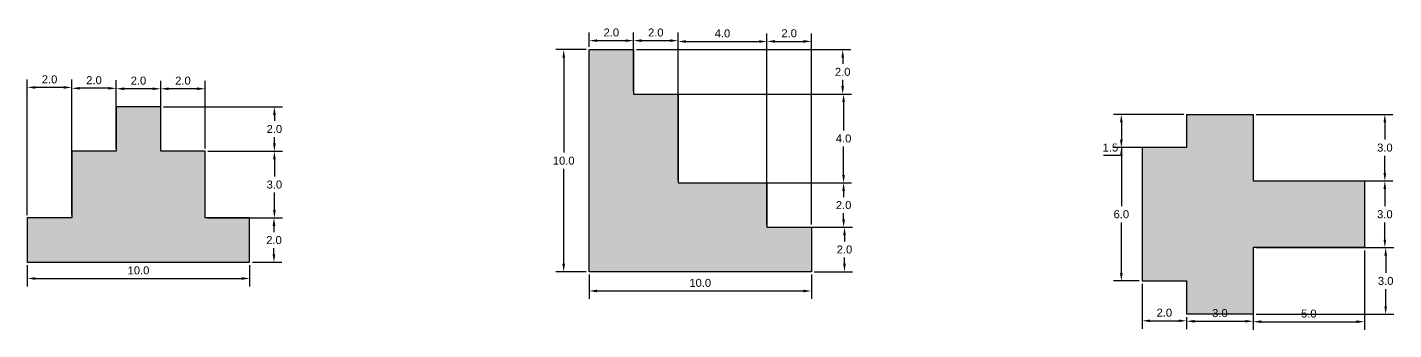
# Model space of a CAD drawing. Header units: inches. Extents: x -29 to 2151, y 0 to 373.
# Drawn here: x 2089.5 to 2151, y 204.8 to 218.5 of the extents above; entities that cross this region are included whole.
import ezdxf

# ---------------------------------------------------------------- set-up
doc = ezdxf.new("R2010")
doc.units = ezdxf.units.IN
doc.header["$MEASUREMENT"] = 0
doc.styles.get("Standard").update_dxf_attribs({"font": 'arial.ttf'})
doc.dimstyles.new('3', dxfattribs={"dimscale": 2, "dimtxt": 0.18, "dimasz": 0.18, "dimexe": 0.18, "dimexo": 0.0625, "dimgap": 0.09, "dimtad": 1, "dimtih": 1, "dimtoh": 1, "dimdec": 1, "dimzin": 0, "dimdsep": 46, "dimtxsty": 'Standard', "dimcen": 0.09, "dimadec": 0, "dimazin": 0, "dimtfac": 1, "dimtdec": 1, "dimtofl": 0, "dimtmove": 0, "dimatfit": 3, "dimfxl": 1, "dimtolj": 1, "dimtzin": 0, "dimarcsym": 0})

# ---------------------------------------------------------------- blocks, each defined once
blk = doc.blocks.new('*D49')
at = {"color": 0, "lineweight": -2, "transparency": 16777216}
for p, q in [((2093.514, 215.003), (2093.514, 216.052)), ((2095.514, 215.003), (2095.514, 216.052)), ((2095.154, 215.692), (2093.874, 215.692))]:
    blk.add_line(p, q, dxfattribs=at)
at = {"color": 0, "transparency": 16777216}
for points in [[(2093.874, 215.752), (2093.874, 215.632), (2093.514, 215.692)], [(2095.154, 215.752), (2095.154, 215.632), (2095.514, 215.692)]]:
    blk.add_solid(points, dxfattribs=at)
at = {"layer": 'Defpoints', "color": 0, "transparency": 16777216}
for p in [(2093.514, 215.692), (2093.514, 214.878), (2095.514, 214.878)]:
    blk.add_point(p, dxfattribs=at)
at = {"color": 0, "transparency": 16777216, "insert": (2094.514, 216.056), "char_height": 0.36, "attachment_point": 5}
blk.add_mtext('\\A1;2.0', dxfattribs=at)
blk = doc.blocks.new('*D50')
at = {"color": 0, "lineweight": -2, "transparency": 16777216}
for p, q in [((2091.514, 213.003), (2091.514, 216.072)), ((2093.514, 213.003), (2093.514, 216.072)), ((2093.154, 215.712), (2091.874, 215.712))]:
    blk.add_line(p, q, dxfattribs=at)
at = {"color": 0, "transparency": 16777216}
for points in [[(2091.874, 215.772), (2091.874, 215.652), (2091.514, 215.712)], [(2093.154, 215.772), (2093.154, 215.652), (2093.514, 215.712)]]:
    blk.add_solid(points, dxfattribs=at)
at = {"layer": 'Defpoints', "color": 0, "transparency": 16777216}
for p in [(2091.514, 215.712), (2091.514, 212.878), (2093.514, 212.878)]:
    blk.add_point(p, dxfattribs=at)
at = {"color": 0, "transparency": 16777216, "insert": (2092.514, 216.075), "char_height": 0.36, "attachment_point": 5}
blk.add_mtext('\\A1;2.0', dxfattribs=at)
blk = doc.blocks.new('*D51')
at = {"color": 0, "lineweight": -2, "transparency": 16777216}
for p, q in [((2089.514, 210.003), (2089.514, 216.111)), ((2091.514, 210.003), (2091.514, 216.111)), ((2091.154, 215.751), (2089.874, 215.751))]:
    blk.add_line(p, q, dxfattribs=at)
at = {"color": 0, "transparency": 16777216}
for points in [[(2089.874, 215.811), (2089.874, 215.691), (2089.514, 215.751)], [(2091.154, 215.811), (2091.154, 215.691), (2091.514, 215.751)]]:
    blk.add_solid(points, dxfattribs=at)
at = {"layer": 'Defpoints', "color": 0, "transparency": 16777216}
for p in [(2089.514, 215.751), (2089.514, 209.878), (2091.514, 209.878)]:
    blk.add_point(p, dxfattribs=at)
at = {"color": 0, "transparency": 16777216, "insert": (2090.514, 216.115), "char_height": 0.36, "attachment_point": 5}
blk.add_mtext('\\A1;2.0', dxfattribs=at)
blk = doc.blocks.new('*D52')
at = {"color": 0, "lineweight": -2, "transparency": 16777216}
for p, q in [((2095.514, 213.003), (2095.514, 216.052)), ((2097.514, 213.003), (2097.514, 216.052)), ((2097.154, 215.692), (2095.874, 215.692))]:
    blk.add_line(p, q, dxfattribs=at)
at = {"color": 0, "transparency": 16777216}
for points in [[(2095.874, 215.752), (2095.874, 215.632), (2095.514, 215.692)], [(2097.154, 215.752), (2097.154, 215.632), (2097.514, 215.692)]]:
    blk.add_solid(points, dxfattribs=at)
at = {"layer": 'Defpoints', "color": 0, "transparency": 16777216}
for p in [(2095.514, 215.692), (2095.514, 212.878), (2097.514, 212.878)]:
    blk.add_point(p, dxfattribs=at)
at = {"color": 0, "transparency": 16777216, "insert": (2096.514, 216.056), "char_height": 0.36, "attachment_point": 5}
blk.add_mtext('\\A1;2.0', dxfattribs=at)
blk = doc.blocks.new('*D53')
at = {"color": 0, "lineweight": -2, "transparency": 16777216}
for p, q in [((2097.639, 212.878), (2100.989, 212.878)), ((2100.629, 212.518), (2100.629, 211.742)), ((2100.629, 210.238), (2100.629, 211.014)), ((2097.639, 209.878), (2100.989, 209.878))]:
    blk.add_line(p, q, dxfattribs=at)
at = {"color": 0, "transparency": 16777216}
for points in [[(2100.569, 212.518), (2100.689, 212.518), (2100.629, 212.878)], [(2100.569, 210.238), (2100.689, 210.238), (2100.629, 209.878)]]:
    blk.add_solid(points, dxfattribs=at)
at = {"layer": 'Defpoints', "color": 0, "transparency": 16777216}
for p in [(2097.514, 212.878), (2097.514, 209.878), (2100.629, 209.878)]:
    blk.add_point(p, dxfattribs=at)
at = {"color": 0, "transparency": 16777216, "insert": (2100.629, 211.378), "char_height": 0.36, "attachment_point": 5}
blk.add_mtext('\\A1;3.0', dxfattribs=at)
blk = doc.blocks.new('*D54')
at = {"color": 0, "lineweight": -2, "transparency": 16777216}
for p, q in [((2095.639, 214.878), (2100.989, 214.878)), ((2100.629, 214.518), (2100.629, 214.242)), ((2100.629, 213.238), (2100.629, 213.514)), ((2097.639, 212.878), (2100.989, 212.878))]:
    blk.add_line(p, q, dxfattribs=at)
at = {"color": 0, "transparency": 16777216}
for points in [[(2100.569, 214.518), (2100.689, 214.518), (2100.629, 214.878)], [(2100.569, 213.238), (2100.689, 213.238), (2100.629, 212.878)]]:
    blk.add_solid(points, dxfattribs=at)
at = {"layer": 'Defpoints', "color": 0, "transparency": 16777216}
for p in [(2095.514, 214.878), (2097.514, 212.878), (2100.629, 212.878)]:
    blk.add_point(p, dxfattribs=at)
at = {"color": 0, "transparency": 16777216, "insert": (2100.629, 213.878), "char_height": 0.36, "attachment_point": 5}
blk.add_mtext('\\A1;2.0', dxfattribs=at)
blk = doc.blocks.new('*D55')
at = {"color": 0, "lineweight": -2, "transparency": 16777216}
for p, q in [((2099.639, 209.878), (2100.97, 209.878)), ((2100.61, 209.518), (2100.61, 209.242)), ((2100.61, 208.238), (2100.61, 208.514)), ((2099.639, 207.878), (2100.97, 207.878))]:
    blk.add_line(p, q, dxfattribs=at)
at = {"color": 0, "transparency": 16777216}
for points in [[(2100.55, 209.518), (2100.67, 209.518), (2100.61, 209.878)], [(2100.55, 208.238), (2100.67, 208.238), (2100.61, 207.878)]]:
    blk.add_solid(points, dxfattribs=at)
at = {"layer": 'Defpoints', "color": 0, "transparency": 16777216}
for p in [(2099.514, 209.878), (2099.514, 207.878), (2100.61, 207.878)]:
    blk.add_point(p, dxfattribs=at)
at = {"color": 0, "transparency": 16777216, "insert": (2100.61, 208.878), "char_height": 0.36, "attachment_point": 5}
blk.add_mtext('\\A1;2.0', dxfattribs=at)
blk = doc.blocks.new('*D56')
at = {"color": 0, "lineweight": -2, "transparency": 16777216}
for p, q in [((2089.514, 207.753), (2089.514, 206.789)), ((2099.514, 207.753), (2099.514, 206.789)), ((2089.874, 207.149), (2099.154, 207.149))]:
    blk.add_line(p, q, dxfattribs=at)
at = {"color": 0, "transparency": 16777216}
for points in [[(2089.874, 207.209), (2089.874, 207.089), (2089.514, 207.149)], [(2099.154, 207.209), (2099.154, 207.089), (2099.514, 207.149)]]:
    blk.add_solid(points, dxfattribs=at)
at = {"layer": 'Defpoints', "color": 0, "transparency": 16777216}
for p in [(2089.514, 207.878), (2099.514, 207.878), (2099.514, 207.149)]:
    blk.add_point(p, dxfattribs=at)
at = {"color": 0, "transparency": 16777216, "insert": (2094.514, 207.512), "char_height": 0.36, "attachment_point": 5}
blk.add_mtext('\\A1;10.0', dxfattribs=at)
blk = doc.blocks.new('*D57')
at = {"color": 0, "lineweight": -2, "transparency": 16777216}
for p, q in [((2114.663, 217.453), (2113.285, 217.453)), ((2113.645, 217.093), (2113.645, 212.817)), ((2113.645, 207.813), (2113.645, 212.09)), ((2114.663, 207.453), (2113.285, 207.453))]:
    blk.add_line(p, q, dxfattribs=at)
at = {"color": 0, "transparency": 16777216}
for points in [[(2113.585, 217.093), (2113.705, 217.093), (2113.645, 217.453)], [(2113.585, 207.813), (2113.705, 207.813), (2113.645, 207.453)]]:
    blk.add_solid(points, dxfattribs=at)
at = {"layer": 'Defpoints', "color": 0, "transparency": 16777216}
for p in [(2114.788, 217.453), (2113.645, 207.453), (2114.788, 207.453)]:
    blk.add_point(p, dxfattribs=at)
at = {"color": 0, "transparency": 16777216, "insert": (2113.645, 212.453), "char_height": 0.36, "attachment_point": 5}
blk.add_mtext('\\A1;10.0', dxfattribs=at)
blk = doc.blocks.new('*D58')
at = {"color": 0, "lineweight": -2, "transparency": 16777216}
for p, q in [((2114.788, 217.578), (2114.788, 218.219)), ((2115.148, 217.859), (2116.428, 217.859)), ((2116.788, 217.578), (2116.788, 218.219))]:
    blk.add_line(p, q, dxfattribs=at)
at = {"color": 0, "transparency": 16777216}
for points in [[(2115.148, 217.919), (2115.148, 217.799), (2114.788, 217.859)], [(2116.428, 217.919), (2116.428, 217.799), (2116.788, 217.859)]]:
    blk.add_solid(points, dxfattribs=at)
at = {"layer": 'Defpoints', "color": 0, "transparency": 16777216}
for p in [(2116.788, 217.859), (2114.788, 217.453), (2116.788, 217.453)]:
    blk.add_point(p, dxfattribs=at)
at = {"color": 0, "transparency": 16777216, "insert": (2115.788, 218.223), "char_height": 0.36, "attachment_point": 5}
blk.add_mtext('\\A1;2.0', dxfattribs=at)
blk = doc.blocks.new('*D59')
at = {"color": 0, "lineweight": -2, "transparency": 16777216}
for p, q in [((2116.788, 215.578), (2116.788, 218.219)), ((2117.148, 217.859), (2118.428, 217.859)), ((2118.788, 215.578), (2118.788, 218.219))]:
    blk.add_line(p, q, dxfattribs=at)
at = {"color": 0, "transparency": 16777216}
for points in [[(2117.148, 217.919), (2117.148, 217.799), (2116.788, 217.859)], [(2118.428, 217.919), (2118.428, 217.799), (2118.788, 217.859)]]:
    blk.add_solid(points, dxfattribs=at)
at = {"layer": 'Defpoints', "color": 0, "transparency": 16777216}
for p in [(2118.788, 217.859), (2116.788, 215.453), (2118.788, 215.453)]:
    blk.add_point(p, dxfattribs=at)
at = {"color": 0, "transparency": 16777216, "insert": (2117.788, 218.223), "char_height": 0.36, "attachment_point": 5}
blk.add_mtext('\\A1;2.0', dxfattribs=at)
blk = doc.blocks.new('*D60')
at = {"color": 0, "lineweight": -2, "transparency": 16777216}
for p, q in [((2118.788, 211.578), (2118.788, 218.179)), ((2119.148, 217.819), (2122.428, 217.819)), ((2122.788, 211.578), (2122.788, 218.179))]:
    blk.add_line(p, q, dxfattribs=at)
at = {"color": 0, "transparency": 16777216}
for points in [[(2119.148, 217.879), (2119.148, 217.759), (2118.788, 217.819)], [(2122.428, 217.879), (2122.428, 217.759), (2122.788, 217.819)]]:
    blk.add_solid(points, dxfattribs=at)
at = {"layer": 'Defpoints', "color": 0, "transparency": 16777216}
for p in [(2122.788, 217.819), (2118.788, 211.453), (2122.788, 211.453)]:
    blk.add_point(p, dxfattribs=at)
at = {"color": 0, "transparency": 16777216, "insert": (2120.788, 218.183), "char_height": 0.36, "attachment_point": 5}
blk.add_mtext('\\A1;4.0', dxfattribs=at)
blk = doc.blocks.new('*D61')
at = {"color": 0, "lineweight": -2, "transparency": 16777216}
for p, q in [((2122.788, 209.578), (2122.788, 218.184)), ((2123.148, 217.824), (2124.428, 217.824)), ((2124.788, 209.578), (2124.788, 218.184))]:
    blk.add_line(p, q, dxfattribs=at)
at = {"color": 0, "transparency": 16777216}
for points in [[(2123.148, 217.884), (2123.148, 217.764), (2122.788, 217.824)], [(2124.428, 217.884), (2124.428, 217.764), (2124.788, 217.824)]]:
    blk.add_solid(points, dxfattribs=at)
at = {"layer": 'Defpoints', "color": 0, "transparency": 16777216}
for p in [(2124.788, 217.824), (2122.788, 209.453), (2124.788, 209.453)]:
    blk.add_point(p, dxfattribs=at)
at = {"color": 0, "transparency": 16777216, "insert": (2123.788, 218.188), "char_height": 0.36, "attachment_point": 5}
blk.add_mtext('\\A1;2.0', dxfattribs=at)
blk = doc.blocks.new('*D62')
at = {"color": 0, "lineweight": -2, "transparency": 16777216}
for p, q in [((2114.788, 207.328), (2114.788, 206.227)), ((2124.788, 207.328), (2124.788, 206.227)), ((2115.148, 206.587), (2124.428, 206.587))]:
    blk.add_line(p, q, dxfattribs=at)
at = {"color": 0, "transparency": 16777216}
for points in [[(2115.148, 206.647), (2115.148, 206.527), (2114.788, 206.587)], [(2124.428, 206.647), (2124.428, 206.527), (2124.788, 206.587)]]:
    blk.add_solid(points, dxfattribs=at)
at = {"layer": 'Defpoints', "color": 0, "transparency": 16777216}
for p in [(2114.788, 207.453), (2124.788, 207.453), (2124.788, 206.587)]:
    blk.add_point(p, dxfattribs=at)
at = {"color": 0, "transparency": 16777216, "insert": (2119.788, 206.951), "char_height": 0.36, "attachment_point": 5}
blk.add_mtext('\\A1;10.0', dxfattribs=at)
blk = doc.blocks.new('*D63')
at = {"color": 0, "lineweight": -2, "transparency": 16777216}
for p, q in [((2116.913, 217.453), (2126.557, 217.453)), ((2126.197, 217.093), (2126.197, 216.817)), ((2126.197, 215.813), (2126.197, 216.09)), ((2116.913, 215.453), (2126.557, 215.453))]:
    blk.add_line(p, q, dxfattribs=at)
at = {"color": 0, "transparency": 16777216}
for points in [[(2126.137, 217.093), (2126.257, 217.093), (2126.197, 217.453)], [(2126.137, 215.813), (2126.257, 215.813), (2126.197, 215.453)]]:
    blk.add_solid(points, dxfattribs=at)
at = {"layer": 'Defpoints', "color": 0, "transparency": 16777216}
for p in [(2116.788, 217.453), (2116.788, 215.453), (2126.197, 215.453)]:
    blk.add_point(p, dxfattribs=at)
at = {"color": 0, "transparency": 16777216, "insert": (2126.197, 216.453), "char_height": 0.36, "attachment_point": 5}
blk.add_mtext('\\A1;2.0', dxfattribs=at)
blk = doc.blocks.new('*D64')
at = {"color": 0, "lineweight": -2, "transparency": 16777216}
for p, q in [((2118.913, 215.453), (2126.597, 215.453)), ((2126.237, 215.093), (2126.237, 213.817)), ((2126.237, 211.813), (2126.237, 213.09)), ((2118.913, 211.453), (2126.597, 211.453))]:
    blk.add_line(p, q, dxfattribs=at)
at = {"color": 0, "transparency": 16777216}
for points in [[(2126.177, 215.093), (2126.297, 215.093), (2126.237, 215.453)], [(2126.177, 211.813), (2126.297, 211.813), (2126.237, 211.453)]]:
    blk.add_solid(points, dxfattribs=at)
at = {"layer": 'Defpoints', "color": 0, "transparency": 16777216}
for p in [(2118.788, 215.453), (2118.788, 211.453), (2126.237, 211.453)]:
    blk.add_point(p, dxfattribs=at)
at = {"color": 0, "transparency": 16777216, "insert": (2126.237, 213.453), "char_height": 0.36, "attachment_point": 5}
blk.add_mtext('\\A1;4.0', dxfattribs=at)
blk = doc.blocks.new('*D65')
at = {"color": 0, "lineweight": -2, "transparency": 16777216}
for p, q in [((2122.913, 211.453), (2126.597, 211.453)), ((2126.237, 211.093), (2126.237, 210.817)), ((2126.237, 209.813), (2126.237, 210.09)), ((2122.913, 209.453), (2126.597, 209.453))]:
    blk.add_line(p, q, dxfattribs=at)
at = {"color": 0, "transparency": 16777216}
for points in [[(2126.177, 211.093), (2126.297, 211.093), (2126.237, 211.453)], [(2126.177, 209.813), (2126.297, 209.813), (2126.237, 209.453)]]:
    blk.add_solid(points, dxfattribs=at)
at = {"layer": 'Defpoints', "color": 0, "transparency": 16777216}
for p in [(2122.788, 211.453), (2122.788, 209.453), (2126.237, 209.453)]:
    blk.add_point(p, dxfattribs=at)
at = {"color": 0, "transparency": 16777216, "insert": (2126.237, 210.453), "char_height": 0.36, "attachment_point": 5}
blk.add_mtext('\\A1;2.0', dxfattribs=at)
blk = doc.blocks.new('*D66')
at = {"color": 0, "lineweight": -2, "transparency": 16777216}
for p, q in [((2124.913, 209.453), (2126.637, 209.453)), ((2126.277, 209.093), (2126.277, 208.817)), ((2126.277, 207.813), (2126.277, 208.09)), ((2124.913, 207.453), (2126.637, 207.453))]:
    blk.add_line(p, q, dxfattribs=at)
at = {"color": 0, "transparency": 16777216}
for points in [[(2126.217, 209.093), (2126.337, 209.093), (2126.277, 209.453)], [(2126.217, 207.813), (2126.337, 207.813), (2126.277, 207.453)]]:
    blk.add_solid(points, dxfattribs=at)
at = {"layer": 'Defpoints', "color": 0, "transparency": 16777216}
for p in [(2124.788, 209.453), (2124.788, 207.453), (2126.277, 207.453)]:
    blk.add_point(p, dxfattribs=at)
at = {"color": 0, "transparency": 16777216, "insert": (2126.277, 208.453), "char_height": 0.36, "attachment_point": 5}
blk.add_mtext('\\A1;2.0', dxfattribs=at)
blk = doc.blocks.new('*D67')
at = {"color": 0, "lineweight": -2, "transparency": 16777216}
for p, q in [((2139.542, 213.04), (2138.373, 213.04)), ((2138.733, 212.68), (2138.733, 210.403)), ((2138.733, 207.4), (2138.733, 209.676)), ((2139.542, 207.04), (2138.373, 207.04))]:
    blk.add_line(p, q, dxfattribs=at)
at = {"color": 0, "transparency": 16777216}
for points in [[(2138.673, 212.68), (2138.793, 212.68), (2138.733, 213.04)], [(2138.673, 207.4), (2138.793, 207.4), (2138.733, 207.04)]]:
    blk.add_solid(points, dxfattribs=at)
at = {"layer": 'Defpoints', "color": 0, "transparency": 16777216}
for p in [(2139.667, 213.04), (2138.733, 207.04), (2139.667, 207.04)]:
    blk.add_point(p, dxfattribs=at)
at = {"color": 0, "transparency": 16777216, "insert": (2138.733, 210.04), "char_height": 0.36, "attachment_point": 5}
blk.add_mtext('\\A1;6.0', dxfattribs=at)
blk = doc.blocks.new('*D68')
at = {"color": 0, "lineweight": -2, "transparency": 16777216}
for p, q in [((2141.542, 214.54), (2138.373, 214.54)), ((2138.733, 214.18), (2138.733, 213.4)), ((2141.542, 213.04), (2138.373, 213.04)), ((2138.733, 213.04), (2138.733, 212.68)), ((2138.733, 212.68), (2137.929, 212.68))]:
    blk.add_line(p, q, dxfattribs=at)
at = {"color": 0, "transparency": 16777216}
for points in [[(2138.673, 214.18), (2138.793, 214.18), (2138.733, 214.54)], [(2138.673, 213.4), (2138.793, 213.4), (2138.733, 213.04)]]:
    blk.add_solid(points, dxfattribs=at)
at = {"layer": 'Defpoints', "color": 0, "transparency": 16777216}
for p in [(2141.667, 214.54), (2138.733, 213.04), (2141.667, 213.04)]:
    blk.add_point(p, dxfattribs=at)
at = {"color": 0, "transparency": 16777216, "insert": (2138.241, 213.043), "char_height": 0.36, "attachment_point": 5}
blk.add_mtext('\\A1;1.5', dxfattribs=at)
blk = doc.blocks.new('*D69')
at = {"color": 0, "lineweight": -2, "transparency": 16777216}
for p, q in [((2139.667, 206.915), (2139.667, 204.884)), ((2141.667, 205.415), (2141.667, 204.884)), ((2140.027, 205.244), (2141.307, 205.244))]:
    blk.add_line(p, q, dxfattribs=at)
at = {"color": 0, "transparency": 16777216}
for points in [[(2140.027, 205.304), (2140.027, 205.184), (2139.667, 205.244)], [(2141.307, 205.304), (2141.307, 205.184), (2141.667, 205.244)]]:
    blk.add_solid(points, dxfattribs=at)
at = {"layer": 'Defpoints', "color": 0, "transparency": 16777216}
for p in [(2139.667, 207.04), (2141.667, 205.54), (2141.667, 205.244)]:
    blk.add_point(p, dxfattribs=at)
at = {"color": 0, "transparency": 16777216, "insert": (2140.667, 205.608), "char_height": 0.36, "attachment_point": 5}
blk.add_mtext('\\A1;2.0', dxfattribs=at)
blk = doc.blocks.new('*D70')
at = {"color": 0, "lineweight": -2, "transparency": 16777216}
for p, q in [((2141.667, 205.415), (2141.667, 204.864)), ((2144.667, 205.415), (2144.667, 204.864)), ((2142.027, 205.224), (2144.307, 205.224))]:
    blk.add_line(p, q, dxfattribs=at)
at = {"color": 0, "transparency": 16777216}
for points in [[(2142.027, 205.284), (2142.027, 205.164), (2141.667, 205.224)], [(2144.307, 205.284), (2144.307, 205.164), (2144.667, 205.224)]]:
    blk.add_solid(points, dxfattribs=at)
at = {"layer": 'Defpoints', "color": 0, "transparency": 16777216}
for p in [(2141.667, 205.54), (2144.667, 205.54), (2144.667, 205.224)]:
    blk.add_point(p, dxfattribs=at)
at = {"color": 0, "transparency": 16777216, "insert": (2143.167, 205.588), "char_height": 0.36, "attachment_point": 5}
blk.add_mtext('\\A1;3.0', dxfattribs=at)
blk = doc.blocks.new('*D71')
at = {"color": 0, "lineweight": -2, "transparency": 16777216}
for p, q in [((2144.667, 208.415), (2144.667, 204.844)), ((2149.667, 208.415), (2149.667, 204.844)), ((2145.027, 205.204), (2149.307, 205.204))]:
    blk.add_line(p, q, dxfattribs=at)
at = {"color": 0, "transparency": 16777216}
for points in [[(2145.027, 205.264), (2145.027, 205.144), (2144.667, 205.204)], [(2149.307, 205.264), (2149.307, 205.144), (2149.667, 205.204)]]:
    blk.add_solid(points, dxfattribs=at)
at = {"layer": 'Defpoints', "color": 0, "transparency": 16777216}
for p in [(2144.667, 208.54), (2149.667, 208.54), (2149.667, 205.204)]:
    blk.add_point(p, dxfattribs=at)
at = {"color": 0, "transparency": 16777216, "insert": (2147.167, 205.568), "char_height": 0.36, "attachment_point": 5}
blk.add_mtext('\\A1;5.0', dxfattribs=at)
blk = doc.blocks.new('*D72')
at = {"color": 0, "lineweight": -2, "transparency": 16777216}
for p, q in [((2144.792, 208.54), (2150.985, 208.54)), ((2150.625, 208.18), (2150.625, 207.403)), ((2150.625, 205.9), (2150.625, 206.676)), ((2144.792, 205.54), (2150.985, 205.54))]:
    blk.add_line(p, q, dxfattribs=at)
at = {"color": 0, "transparency": 16777216}
for points in [[(2150.565, 208.18), (2150.685, 208.18), (2150.625, 208.54)], [(2150.565, 205.9), (2150.685, 205.9), (2150.625, 205.54)]]:
    blk.add_solid(points, dxfattribs=at)
at = {"layer": 'Defpoints', "color": 0, "transparency": 16777216}
for p in [(2144.667, 208.54), (2144.667, 205.54), (2150.625, 205.54)]:
    blk.add_point(p, dxfattribs=at)
at = {"color": 0, "transparency": 16777216, "insert": (2150.625, 207.04), "char_height": 0.36, "attachment_point": 5}
blk.add_mtext('\\A1;3.0', dxfattribs=at)
blk = doc.blocks.new('*D73')
at = {"color": 0, "lineweight": -2, "transparency": 16777216}
for p, q in [((2149.792, 211.54), (2150.948, 211.54)), ((2150.588, 211.18), (2150.588, 210.403)), ((2150.588, 208.9), (2150.588, 209.676)), ((2149.792, 208.54), (2150.948, 208.54))]:
    blk.add_line(p, q, dxfattribs=at)
at = {"color": 0, "transparency": 16777216}
for points in [[(2150.528, 211.18), (2150.648, 211.18), (2150.588, 211.54)], [(2150.528, 208.9), (2150.648, 208.9), (2150.588, 208.54)]]:
    blk.add_solid(points, dxfattribs=at)
at = {"layer": 'Defpoints', "color": 0, "transparency": 16777216}
for p in [(2149.667, 211.54), (2149.667, 208.54), (2150.588, 208.54)]:
    blk.add_point(p, dxfattribs=at)
at = {"color": 0, "transparency": 16777216, "insert": (2150.588, 210.04), "char_height": 0.36, "attachment_point": 5}
blk.add_mtext('\\A1;3.0', dxfattribs=at)
blk = doc.blocks.new('*D74')
at = {"color": 0, "lineweight": -2, "transparency": 16777216}
for p, q in [((2144.792, 214.54), (2150.948, 214.54)), ((2150.588, 214.18), (2150.588, 213.403)), ((2150.588, 211.9), (2150.588, 212.676)), ((2144.792, 211.54), (2150.948, 211.54))]:
    blk.add_line(p, q, dxfattribs=at)
at = {"color": 0, "transparency": 16777216}
for points in [[(2150.528, 214.18), (2150.648, 214.18), (2150.588, 214.54)], [(2150.528, 211.9), (2150.648, 211.9), (2150.588, 211.54)]]:
    blk.add_solid(points, dxfattribs=at)
at = {"layer": 'Defpoints', "color": 0, "transparency": 16777216}
for p in [(2144.667, 214.54), (2144.667, 211.54), (2150.588, 211.54)]:
    blk.add_point(p, dxfattribs=at)
at = {"color": 0, "transparency": 16777216, "insert": (2150.588, 213.04), "char_height": 0.36, "attachment_point": 5}
blk.add_mtext('\\A1;3.0', dxfattribs=at)

msp = doc.modelspace()

# ---------------------------------------------------------------- hatches: boundary and pattern name
h = msp.add_hatch(color=256)
h.dxf.hatch_style = 1
h.set_gradient(color1=(241, 235, 31), color2=(0, 255, 0), tint=1, name='INVCYLINDER')
h.paths.add_polyline_path([(2114.788, 207.453), (2124.788, 207.453), (2124.788, 209.453), (2122.788, 209.453), (2122.788, 211.453), (2118.788, 211.453), (2118.788, 215.453), (2116.788, 215.453), (2116.788, 217.453), (2114.788, 217.453)])
h = msp.add_hatch(color=256)
h.dxf.hatch_style = 1
h.set_gradient(color1=(241, 235, 31), color2=(0, 255, 0), tint=1, name='CYLINDER')
h.paths.add_polyline_path([(2099.514, 207.878), (2099.514, 209.878), (2097.514, 209.878), (2097.514, 212.878), (2095.514, 212.878), (2095.514, 214.878), (2093.514, 214.878), (2093.514, 212.878), (2091.514, 212.878), (2091.514, 209.878), (2089.514, 209.878), (2089.514, 207.878)])
h = msp.add_hatch(color=256)
h.dxf.hatch_style = 1
h.set_gradient(color1=(242, 103, 34), color2=(0, 255, 0), tint=1)
h.paths.add_polyline_path([(2144.667, 208.54), (2149.667, 208.54), (2149.667, 211.54), (2144.667, 211.54), (2144.667, 214.54), (2141.667, 214.54), (2141.667, 213.04), (2139.667, 213.04), (2139.667, 207.04), (2141.667, 207.04), (2141.667, 205.54), (2144.667, 205.54)])
h.paths.add_polyline_path([(2142.729, 205.215), (2143.608, 205.215), (2143.608, 205.956), (2142.729, 205.956)], flags=9)

# ---------------------------------------------------------------- linework, layer by layer
for p, q in [((2114.788, 207.453), (2114.788, 217.453)), ((2114.788, 217.453), (2116.788, 217.453)), ((2116.788, 217.453), (2116.788, 215.453)), ((2116.788, 215.453), (2118.788, 215.453)), ((2118.788, 215.453), (2118.788, 211.453)), ((2095.514, 214.878), (2093.514, 214.878)), ((2093.514, 214.878), (2093.514, 212.878)), ((2095.514, 212.878), (2095.514, 214.878)), ((2141.667, 214.54), (2144.667, 214.54)), ((2141.667, 214.54), (2141.667, 213.04)), ((2144.667, 214.54), (2144.667, 211.54)), ((2093.514, 212.878), (2091.514, 212.878)), ((2091.514, 212.878), (2091.514, 209.878)), ((2097.514, 212.878), (2095.514, 212.878)), ((2097.514, 209.878), (2097.514, 212.878)), ((2141.667, 213.04), (2139.667, 213.04)), ((2139.667, 213.04), (2139.667, 207.04)), ((2144.667, 211.54), (2149.667, 211.54)), ((2149.667, 211.54), (2149.667, 208.54)), ((2118.788, 211.453), (2122.788, 211.453)), ((2122.788, 211.453), (2122.788, 209.453)), ((2091.514, 209.878), (2089.514, 209.878)), ((2089.514, 209.878), (2089.514, 207.878)), ((2099.514, 209.878), (2097.514, 209.878)), ((2099.514, 207.878), (2099.514, 209.878)), ((2122.788, 209.453), (2124.788, 209.453)), ((2124.788, 209.453), (2124.788, 207.453)), ((2149.667, 208.54), (2144.667, 208.54)), ((2144.667, 208.54), (2144.667, 205.54)), ((2089.514, 207.878), (2099.514, 207.878)), ((2124.788, 207.453), (2114.788, 207.453)), ((2139.667, 207.04), (2141.667, 207.04)), ((2141.667, 207.04), (2141.667, 205.54)), ((2144.667, 205.54), (2141.667, 205.54))]:
    msp.add_line(p, q)

# ---------------------------------------------------------------- dimensions: what is measured, and where the dimension line sits
for base, p1, p2, picture, middle in [((2116.788, 217.859), (2114.788, 217.453), (2116.788, 217.453), '*D58', (2115.788, 218.223)), ((2118.788, 217.859), (2116.788, 215.453), (2118.788, 215.453), '*D59', (2117.788, 218.223)), ((2122.788, 217.819), (2118.788, 211.453), (2122.788, 211.453), '*D60', (2120.788, 218.183)), ((2124.788, 217.824), (2122.788, 209.453), (2124.788, 209.453), '*D61', (2123.788, 218.188)), ((2089.514, 215.751), (2091.514, 209.878), (2089.514, 209.878), '*D51', (2090.514, 216.115)), ((2091.514, 215.712), (2093.514, 212.878), (2091.514, 212.878), '*D50', (2092.514, 216.075)), ((2093.514, 215.692), (2095.514, 214.878), (2093.514, 214.878), '*D49', (2094.514, 216.056)), ((2095.514, 215.692), (2097.514, 212.878), (2095.514, 212.878), '*D52', (2096.514, 216.056)), ((2149.667, 205.204), (2144.667, 208.54), (2149.667, 208.54), '*D71', (2147.167, 205.568)), ((2099.514, 207.149), (2089.514, 207.878), (2099.514, 207.878), '*D56', (2094.514, 207.512)), ((2124.788, 206.587), (2114.788, 207.453), (2124.788, 207.453), '*D62', (2119.788, 206.951)), ((2141.667, 205.244), (2139.667, 207.04), (2141.667, 205.54), '*D69', (2140.667, 205.608)), ((2144.667, 205.224), (2141.667, 205.54), (2144.667, 205.54), '*D70', (2143.167, 205.588))]:
    dim = msp.add_linear_dim(base=base, p1=p1, p2=p2, dimstyle='3')
    dim.commit()
    dim.dimension.update_dxf_attribs({"geometry": picture, "text_midpoint": middle})
for base, p1, p2, picture, middle in [((2113.645, 207.453), (2114.788, 217.453), (2114.788, 207.453), '*D57', (2113.645, 212.453)), ((2126.197, 215.453), (2116.788, 217.453), (2116.788, 215.453), '*D63', (2126.197, 216.453)), ((2126.237, 211.453), (2118.788, 215.453), (2118.788, 211.453), '*D64', (2126.237, 213.453)), ((2100.629, 212.878), (2095.514, 214.878), (2097.514, 212.878), '*D54', (2100.629, 213.878)), ((2138.733, 213.04), (2141.667, 214.54), (2141.667, 213.04), '*D68', (2138.241, 213.043)), ((2150.588, 211.54), (2144.667, 214.54), (2144.667, 211.54), '*D74', (2150.588, 213.04)), ((2100.629, 209.878), (2097.514, 212.878), (2097.514, 209.878), '*D53', (2100.629, 211.378)), ((2138.733, 207.04), (2139.667, 213.04), (2139.667, 207.04), '*D67', (2138.733, 210.04)), ((2150.588, 208.54), (2149.667, 211.54), (2149.667, 208.54), '*D73', (2150.588, 210.04)), ((2126.237, 209.453), (2122.788, 211.453), (2122.788, 209.453), '*D65', (2126.237, 210.453)), ((2100.61, 207.878), (2099.514, 209.878), (2099.514, 207.878), '*D55', (2100.61, 208.878)), ((2126.277, 207.453), (2124.788, 209.453), (2124.788, 207.453), '*D66', (2126.277, 208.453)), ((2150.625, 205.54), (2144.667, 208.54), (2144.667, 205.54), '*D72', (2150.625, 207.04))]:
    dim = msp.add_linear_dim(base=base, p1=p1, p2=p2, angle=90, dimstyle='3')
    dim.commit()
    dim.dimension.update_dxf_attribs({"geometry": picture, "text_midpoint": middle})

doc.saveas('drawing.dxf')
